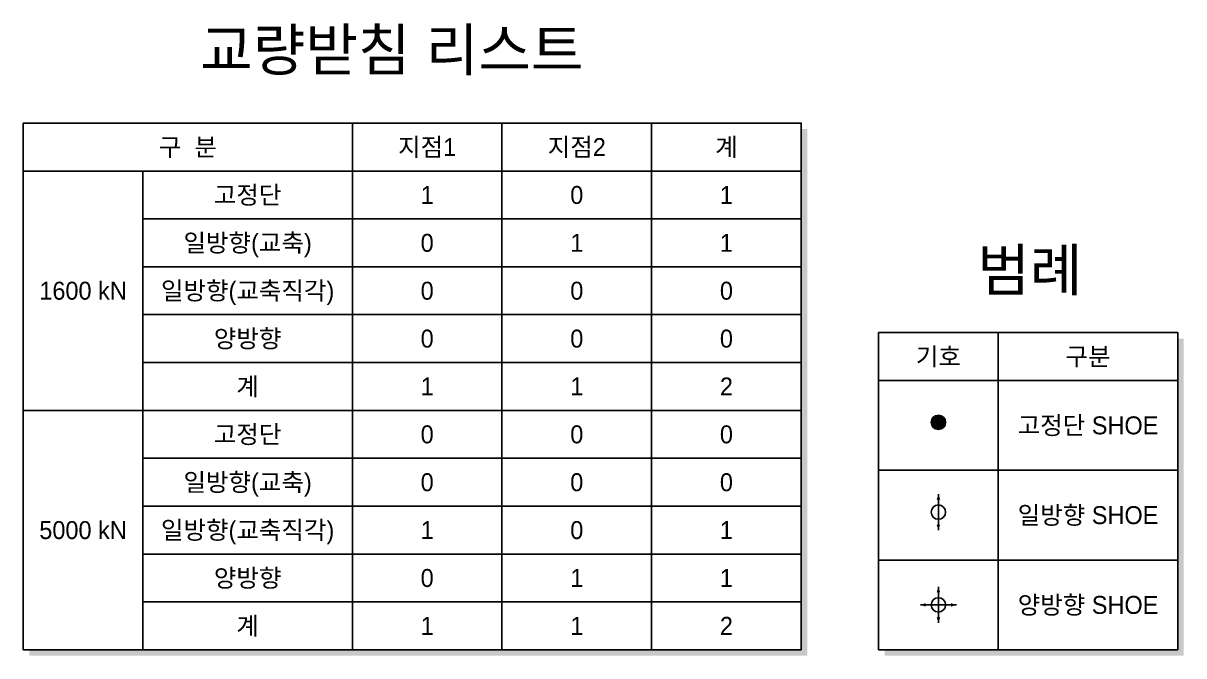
# Model space of a CAD drawing. Header units: feet. Extents: x 0 to 84100, y 0 to 59400.
# Drawn here: x 53776 to 73168, y 14158 to 24728 of the extents above; entities that cross this region are included whole.
import ezdxf
from ezdxf.enums import TextEntityAlignment as Align

# ---------------------------------------------------------------- set-up
doc = ezdxf.new("R2010")
doc.units = ezdxf.units.FT
doc.header["$LTSCALE"] = 550
doc.header["$MEASUREMENT"] = 0
for name, color, linetype in [('CS-CONC-LEAN', 3, 'CONTINUOUS'), ('CS-TABL-LIN1', 4, 'CONTINUOUS'), ('CS-TABL-LIN2', 1, 'CONTINUOUS'), ('CS-TABL-TEX1', 6, 'CONTINUOUS'), ('CS-TABL-TEX2', 3, 'CONTINUOUS'), ('CZ-TEX1', 6, 'CONTINUOUS')]:
    doc.layers.add(name, color=color, linetype=linetype)
doc.styles.add('A_STANDARD', font='')
doc.styles.get('A_STANDARD').set_extended_font_data('Dotum')

msp = doc.modelspace()

# ---------------------------------------------------------------- linework, layer by layer
at = {"layer": 'CS-CONC-LEAN'}
for p, q in [((69068, 16258), (69068, 16858)), ((69068, 14708), (69068, 15308)), ((68768, 15008), (69368, 15008))]:
    msp.add_line(p, q, dxfattribs=at)
at = {"layer": 'CS-CONC-LEAN', "const_width": 120}
msp.add_lwpolyline([(69128, 18058, 1), (69008, 18058, 1)], format="xyb", close=True, dxfattribs=at)
at = {"layer": 'CS-CONC-LEAN'}
for centre in [(69068, 18058), (69068, 16558), (69068, 15008)]:
    msp.add_circle(centre, 120, dxfattribs=at)
for points in [[(69068, 16858), (69038, 16768), (69068, 16858), (69098, 16768)], [(69068, 16258), (69038, 16348), (69068, 16258), (69098, 16348)], [(69068, 15308), (69038, 15218), (69068, 15308), (69098, 15218)], [(68768, 15008), (68858, 14978), (68768, 15008), (68858, 15038)], [(69368, 15008), (69278, 14978), (69368, 15008), (69278, 15038)], [(69068, 14708), (69038, 14798), (69068, 14708), (69098, 14798)]]:
    msp.add_solid(points, dxfattribs=at)
at = {"layer": 'CS-TABL-LIN1'}
for points in [[(53776, 23058), (66776, 23058), (66776, 14258), (53776, 14258)], [(68068, 19558), (73068, 19558), (73068, 14258), (68068, 14258)]]:
    msp.add_lwpolyline(points, close=True, dxfattribs=at)
for points in [[(66776, 22958), (66876, 22958), (66776, 14258), (66876, 14258)], [(73068, 19458), (73168, 19458), (73068, 14258), (73168, 14258)], [(53876, 14258), (66876, 14258), (53876, 14158), (66876, 14158)], [(68168, 14258), (73168, 14258), (68168, 14158), (73168, 14158)]]:
    msp.add_solid(points, dxfattribs=at)
at = {"layer": 'CS-TABL-LIN2'}
for p, q in [((59276, 23058), (59276, 14258)), ((61776, 23058), (61776, 14258)), ((64276, 23058), (64276, 14258)), ((53776, 22258), (66776, 22258)), ((55776, 22258), (55776, 14258)), ((55776, 21458), (66776, 21458)), ((55776, 20658), (66776, 20658)), ((55776, 19858), (66776, 19858)), ((70068, 19558), (70068, 14258)), ((55776, 19058), (66776, 19058)), ((68068, 18758), (73068, 18758)), ((53776, 18258), (66776, 18258)), ((55776, 17458), (66776, 17458)), ((68068, 17258), (73068, 17258)), ((55776, 16658), (66776, 16658)), ((55776, 15858), (66776, 15858)), ((68068, 15758), (73068, 15758)), ((55776, 15058), (66776, 15058))]:
    msp.add_line(p, q, dxfattribs=at)

# ---------------------------------------------------------------- texts
at = {"layer": 'CS-TABL-TEX1', "style": 'A_STANDARD'}
for s, p in [('구  분', (56526, 22508)), ('지점1', (60526, 22508)), ('지점2', (63026, 22508)), ('계', (65526, 22508)), ('고정단', (57526, 21708)), ('일방향(교축)', (57526, 20908)), ('1600 kN', (54776, 20108)), ('일방향(교축직각)', (57526, 20108)), ('양방향', (57526, 19308)), ('기호', (69068, 19008)), ('구분', (71568, 19008)), ('계', (57526, 18508)), ('고정단', (57526, 17708)), ('일방향(교축)', (57526, 16908)), ('5000 kN', (54776, 16108)), ('일방향(교축직각)', (57526, 16108)), ('양방향', (57526, 15308)), ('계', (57526, 14508))]:
    msp.add_text(s, height=300, dxfattribs=at).set_placement(p, align=Align.CENTER)
at = {"layer": 'CS-TABL-TEX2', "style": 'A_STANDARD'}
for s, p in [('1', (60526, 21708)), ('0', (63026, 21708)), ('1', (65526, 21708)), ('0', (60526, 20908)), ('1', (63026, 20908)), ('1', (65526, 20908)), ('0', (60526, 20108)), ('0', (63026, 20108)), ('0', (65526, 20108)), ('0', (60526, 19308)), ('0', (63026, 19308)), ('0', (65526, 19308)), ('2', (65526, 18508)), ('1', (60526, 18508)), ('1', (63026, 18508)), ('고정단 SHOE', (71568, 17858)), ('0', (60526, 17708)), ('0', (63026, 17708)), ('0', (65526, 17708)), ('0', (60526, 16908)), ('0', (63026, 16908)), ('0', (65526, 16908)), ('일방향 SHOE', (71568, 16358)), ('1', (60526, 16108)), ('0', (63026, 16108)), ('1', (65526, 16108)), ('0', (60526, 15308)), ('1', (63026, 15308)), ('1', (65526, 15308)), ('양방향 SHOE', (71568, 14858)), ('1', (60526, 14508)), ('1', (63026, 14508)), ('2', (65526, 14508))]:
    msp.add_text(s, height=300, dxfattribs=at).set_placement(p, align=Align.CENTER)
at = {"layer": 'CZ-TEX1', "style": 'A_STANDARD'}
for s, p in [('교량받침 리스트', (59936, 23934)), ('범례', (70596, 20256))]:
    msp.add_text(s, height=700, dxfattribs=at).set_placement(p, align=Align.CENTER)

doc.saveas('drawing.dxf')
